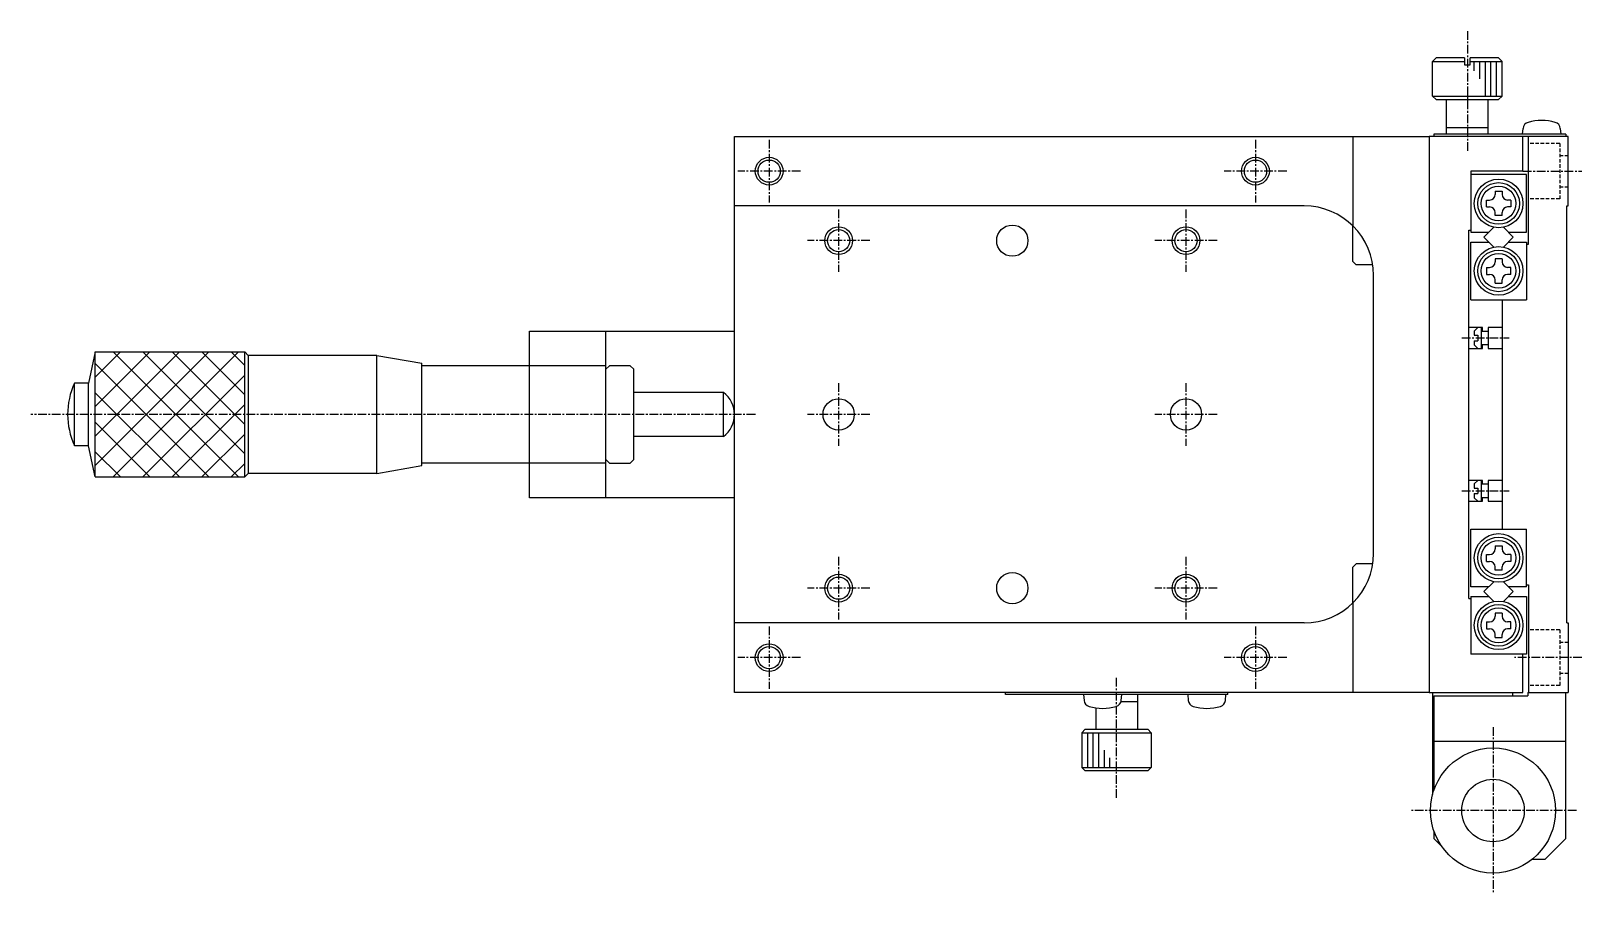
# Model space of a CAD drawing. Extents: x 13 to 654, y 7 to 571.
# Drawn here: x 430.9 to 654.2, y 223.5 to 347.7 of the extents above; entities that cross this region are included whole.
import ezdxf

# ---------------------------------------------------------------- set-up
doc = ezdxf.new("R2010")
doc.units = 0
doc.linetypes.add('CENTER', pattern=[2, 1.25, -0.25, 0.25, -0.25])
doc.linetypes.add('DASHED', pattern=[0.75, 0.5, -0.25])
doc.layers.get('0').update_dxf_attribs({"linetype": 'CONTINUOUS'})
doc.layers.add('CENTER', color=1, linetype='CENTER')

msp = doc.modelspace()

# ---------------------------------------------------------------- linework, layer by layer
at = {"color": 7, "linetype": 'CONTINUOUS'}
for p, q in [((633.17, 343.83), (632.67, 343.33)), ((637.27, 343.83), (633.17, 343.83)), ((637.27, 343.83), (637.27, 342.83)), ((638.07, 342.83), (638.07, 343.83)), ((642.17, 343.83), (638.07, 343.83)), ((642.67, 343.33), (642.17, 343.83)), ((632.67, 343.33), (637.27, 343.33)), ((632.67, 338.33), (632.67, 343.33)), ((637.27, 342.83), (638.07, 342.83)), ((638.07, 343.33), (642.67, 343.33)), ((642.67, 338.33), (642.67, 343.33)), ((632.67, 338.33), (642.67, 338.33)), ((632.67, 338.33), (633.17, 337.83)), ((633.17, 337.83), (642.17, 337.83)), ((634.67, 332.83), (634.67, 337.83)), ((640.67, 332.83), (640.67, 337.83)), ((642.17, 337.83), (642.67, 338.33)), ((632.87, 332.83), (632.87, 332.53)), ((651.87, 332.83), (632.87, 332.83)), ((634.67, 333.83), (640.67, 333.83)), ((645.62, 332.83), (645.7, 333.67)), ((651.05, 333.67), (651.12, 332.83)), ((651.87, 332.83), (651.87, 332.53)), ((532.17, 252.53), (532.17, 332.53)), ((532.17, 332.53), (632.17, 332.53)), ((621.17, 332.53), (621.17, 319.67)), ((632.17, 332.53), (632.17, 252.53)), ((652.17, 332.53), (632.17, 332.53)), ((632.17, 332.53), (632.17, 252.53)), ((645.67, 327.53), (645.67, 332.53)), ((646.47, 317.03), (646.47, 332.53)), ((652.17, 322.53), (652.17, 332.53)), ((645.67, 327.53), (638.17, 327.53)), ((638.17, 327.53), (638.17, 318.73)), ((646.17, 327.03), (638.17, 327.03)), ((646.17, 318.73), (646.17, 327.03)), ((641.67, 324.63), (642.67, 324.63)), ((641.67, 324.63), (641.67, 324.18)), ((642.67, 324.63), (642.67, 324.18)), ((614.17, 322.53), (532.17, 322.53)), ((640.42, 322.38), (640.42, 323.38)), ((640.42, 323.38), (640.87, 323.38)), ((640.42, 322.38), (640.87, 322.38)), ((641.67, 321.13), (641.67, 321.58)), ((642.67, 321.13), (642.67, 321.58)), ((643.92, 323.38), (643.47, 323.38)), ((643.92, 322.38), (643.47, 322.38)), ((643.92, 323.38), (643.92, 322.38)), ((651.97, 322.53), (652.17, 322.53)), ((651.97, 262.53), (651.97, 322.53)), ((621.17, 314.53), (621.17, 319.67)), ((641.47, 319.45), (640.05, 318.03)), ((642.67, 321.13), (641.67, 321.13)), ((644.29, 318.03), (642.87, 319.45)), ((637.87, 319.03), (638.17, 319.03)), ((637.87, 266.03), (637.87, 319.03)), ((638.17, 318.73), (640.75, 318.73)), ((638.17, 317.33), (640.75, 317.33)), ((638.17, 309.03), (638.17, 317.33)), ((640.05, 318.03), (641.47, 316.61)), ((642.87, 316.61), (644.29, 318.03)), ((643.59, 318.73), (646.17, 318.73)), ((643.59, 317.33), (646.17, 317.33)), ((646.17, 317.33), (646.17, 309.03)), ((642.67, 314.93), (641.67, 314.93)), ((641.67, 314.93), (641.67, 314.48)), ((642.67, 314.93), (642.67, 314.48)), ((646.17, 317.03), (646.47, 317.03)), ((621.17, 314.53), (621.67, 314.03)), ((624.06, 314.03), (621.67, 314.03)), ((640.42, 313.68), (640.42, 312.68)), ((640.42, 313.68), (640.87, 313.68)), ((640.42, 312.68), (640.87, 312.68)), ((643.92, 313.68), (643.47, 313.68)), ((643.92, 312.68), (643.47, 312.68)), ((643.92, 312.68), (643.92, 313.68)), ((624.17, 272.53), (624.17, 312.53)), ((641.67, 311.43), (641.67, 311.88)), ((641.67, 311.43), (642.67, 311.43)), ((642.67, 311.43), (642.67, 311.88)), ((638.17, 309.03), (646.17, 309.03)), ((642.67, 309.03), (642.67, 276.03)), ((502.67, 304.53), (532.17, 304.53)), ((502.67, 280.53), (502.67, 304.53)), ((513.67, 280.53), (513.67, 304.53)), ((639.87, 305.03), (637.87, 305.03)), ((638.67, 304.53), (639.17, 305.03)), ((638.67, 304.53), (638.67, 303.93)), ((638.67, 303.93), (639.17, 303.93)), ((639.17, 303.93), (639.17, 303.13)), ((639.67, 305.03), (639.67, 302.03)), ((639.67, 304.53), (640.67, 304.53)), ((639.87, 304.53), (639.87, 305.03)), ((642.67, 305.03), (640.67, 305.03)), ((640.67, 305.03), (640.67, 302.03)), ((440.17, 301.53), (439.17, 297.03)), ((440.17, 283.53), (440.17, 301.53)), ((440.17, 301.53), (461.67, 301.53)), ((461.67, 283.53), (461.67, 301.53)), ((462.17, 301.03), (461.67, 301.53)), ((637.87, 302.03), (639.87, 302.03)), ((638.67, 303.13), (638.67, 302.53)), ((638.67, 303.13), (639.17, 303.13)), ((638.67, 302.53), (639.17, 302.03)), ((640.67, 302.53), (639.67, 302.53)), ((639.87, 302.03), (639.87, 302.53)), ((640.67, 302.03), (642.67, 302.03)), ((462.17, 301.03), (462.17, 284.03)), ((480.67, 301.03), (462.17, 301.03)), ((480.67, 284.03), (480.67, 301.03)), ((480.67, 301.03), (487.17, 299.88)), ((487.17, 285.17), (487.17, 299.88)), ((513.67, 299.53), (487.17, 299.53)), ((513.67, 299.03), (514.17, 299.53)), ((517.17, 299.53), (514.17, 299.53)), ((517.67, 299.03), (517.17, 299.53)), ((437.17, 288.03), (437.17, 297.03)), ((439.17, 297.03), (437.17, 297.03)), ((439.17, 288.03), (439.17, 297.03)), ((517.67, 286.03), (517.67, 299.03)), ((530.61, 295.7), (517.67, 295.7)), ((530.61, 289.35), (530.61, 295.7)), ((439.17, 288.03), (437.17, 288.03)), ((440.17, 283.53), (439.17, 288.03)), ((530.61, 289.35), (517.67, 289.35)), ((514.17, 285.53), (513.67, 286.03)), ((517.17, 285.53), (517.67, 286.03)), ((462.17, 284.03), (461.67, 283.53)), ((480.67, 284.03), (462.17, 284.03)), ((480.67, 284.03), (487.17, 285.17)), ((513.67, 285.53), (487.17, 285.53)), ((514.17, 285.53), (517.17, 285.53)), ((440.17, 283.53), (461.67, 283.53)), ((639.87, 283.03), (637.87, 283.03)), ((638.67, 282.53), (639.17, 283.03)), ((638.67, 282.53), (638.67, 281.93)), ((638.67, 281.93), (639.17, 281.93)), ((639.17, 281.93), (639.17, 281.13)), ((639.67, 283.03), (639.67, 280.03)), ((639.67, 282.53), (640.67, 282.53)), ((639.87, 282.53), (639.87, 283.03)), ((642.67, 283.03), (640.67, 283.03)), ((640.67, 283.03), (640.67, 280.03)), ((532.17, 280.53), (502.67, 280.53)), ((637.87, 280.03), (639.87, 280.03)), ((638.67, 281.13), (638.67, 280.53)), ((638.67, 281.13), (639.17, 281.13)), ((638.67, 280.53), (639.17, 280.03)), ((640.67, 280.53), (639.67, 280.53)), ((639.87, 280.03), (639.87, 280.53)), ((640.67, 280.03), (642.67, 280.03)), ((638.17, 267.73), (638.17, 276.03)), ((638.17, 276.03), (646.17, 276.03)), ((646.17, 267.73), (646.17, 276.03)), ((640.42, 271.38), (640.42, 272.38)), ((640.42, 272.38), (640.87, 272.38)), ((641.67, 273.63), (642.67, 273.63)), ((641.67, 273.63), (641.67, 273.18)), ((642.67, 273.63), (642.67, 273.18)), ((643.92, 272.38), (643.47, 272.38)), ((643.92, 272.38), (643.92, 271.38)), ((621.17, 270.53), (621.67, 271.03)), ((621.17, 265.38), (621.17, 270.53)), ((624.06, 271.03), (621.67, 271.03)), ((640.42, 271.38), (640.87, 271.38)), ((641.67, 270.13), (641.67, 270.58)), ((642.67, 270.13), (642.67, 270.58)), ((643.92, 271.38), (643.47, 271.38)), ((640.05, 267.03), (641.47, 268.45)), ((642.67, 270.13), (641.67, 270.13)), ((642.87, 268.45), (644.29, 267.03)), ((646.17, 268.03), (646.47, 268.03)), ((646.47, 268.03), (646.47, 252.53)), ((637.87, 266.03), (638.17, 266.03)), ((640.75, 267.73), (638.17, 267.73)), ((638.17, 266.33), (640.75, 266.33)), ((638.17, 266.33), (638.17, 258.03)), ((641.47, 265.61), (640.05, 267.03)), ((644.29, 267.03), (642.87, 265.61)), ((646.17, 267.73), (643.59, 267.73)), ((643.59, 266.33), (646.17, 266.33)), ((646.17, 266.33), (646.17, 258.03)), ((621.17, 265.38), (621.17, 252.53)), ((642.67, 263.93), (641.67, 263.93)), ((641.67, 263.93), (641.67, 263.48)), ((642.67, 263.93), (642.67, 263.48)), ((614.17, 262.53), (532.17, 262.53)), ((640.42, 262.68), (640.42, 261.68)), ((640.42, 262.68), (640.87, 262.68)), ((640.42, 261.68), (640.87, 261.68)), ((643.92, 262.68), (643.47, 262.68)), ((643.92, 261.68), (643.47, 261.68)), ((643.92, 261.68), (643.92, 262.68)), ((651.97, 262.53), (652.17, 262.53)), ((652.17, 262.53), (652.17, 252.53)), ((641.67, 260.43), (641.67, 260.88)), ((641.67, 260.43), (642.67, 260.43)), ((642.67, 260.43), (642.67, 260.88)), ((646.17, 258.03), (638.17, 258.03)), ((645.67, 252.53), (645.67, 258.03)), ((632.17, 252.53), (532.17, 252.53)), ((571.17, 252.23), (571.17, 252.53)), ((603.17, 252.23), (603.17, 252.53)), ((632.17, 252.53), (645.67, 252.53)), ((632.67, 252.53), (632.67, 237.83)), ((644.17, 252.53), (644.17, 252.03)), ((646.37, 252.53), (652.17, 252.53)), ((646.37, 252.53), (646.37, 252.03)), ((651.87, 231.53), (651.87, 252.53)), ((603.17, 252.23), (571.17, 252.23)), ((582.42, 252.23), (582.5, 251.38)), ((584.17, 250.3), (584.17, 247.23)), ((587.82, 251.23), (590.17, 251.23)), ((587.85, 251.38), (587.92, 252.23)), ((590.17, 252.23), (590.17, 247.23)), ((597.42, 252.23), (597.5, 251.38)), ((602.85, 251.38), (602.92, 252.23)), ((632.87, 252.03), (632.87, 238.48)), ((632.87, 252.03), (646.37, 252.03)), ((582.17, 246.73), (582.67, 247.23)), ((582.17, 246.73), (592.17, 246.73)), ((582.17, 246.73), (582.17, 241.73)), ((582.67, 247.23), (591.67, 247.23)), ((591.67, 247.23), (592.17, 246.73)), ((592.17, 246.73), (592.17, 241.73)), ((632.87, 245.53), (651.87, 245.53)), ((582.17, 241.73), (592.17, 241.73)), ((582.67, 241.23), (582.17, 241.73)), ((591.67, 241.23), (582.67, 241.23)), ((592.17, 241.73), (591.67, 241.23)), ((632.87, 232.57), (632.87, 231.53)), ((632.87, 231.53), (633.92, 230.47)), ((648.87, 228.53), (651.87, 231.53)), ((647.03, 228.53), (648.87, 228.53))]:
    msp.add_line(p, q, dxfattribs=at)
at = {"color": 3, "linetype": 'CONTINUOUS'}
for p, q in [((638.67, 341.95), (638.67, 343.33)), ((639.47, 340.83), (639.47, 343.33)), ((640.27, 338.33), (640.27, 343.33)), ((641.07, 338.33), (641.07, 343.33)), ((641.87, 338.33), (641.87, 343.33)), ((456.52, 301.53), (440.17, 285.18)), ((452.28, 301.53), (440.17, 289.42)), ((448.03, 301.53), (440.17, 293.67)), ((443.79, 301.53), (440.17, 297.91)), ((442.76, 301.53), (460.76, 283.53)), ((460.76, 301.53), (442.76, 283.53)), ((447, 301.53), (461.67, 286.86)), ((451.25, 301.53), (461.67, 291.1)), ((455.49, 301.53), (461.67, 295.34)), ((459.73, 301.53), (461.67, 299.58)), ((440.17, 299.87), (456.52, 283.53)), ((461.67, 298.19), (447, 283.53)), ((440.17, 295.63), (452.28, 283.53)), ((461.67, 293.95), (451.25, 283.53)), ((440.17, 291.39), (448.03, 283.53)), ((461.67, 289.71), (455.49, 283.53)), ((440.17, 287.14), (443.79, 283.53)), ((461.67, 285.47), (459.73, 283.53)), ((582.97, 246.73), (582.97, 241.73)), ((583.77, 246.73), (583.77, 241.73)), ((584.57, 246.73), (584.57, 241.73)), ((585.37, 244.22), (585.37, 241.73)), ((586.17, 243.1), (586.17, 241.73))]:
    msp.add_line(p, q, dxfattribs=at)
at = {"color": 3, "linetype": 'DASHED'}
for p, q in [((650.97, 331.53), (646.47, 331.53)), ((650.97, 331.53), (650.97, 323.53)), ((650.97, 329.78), (652.17, 329.78)), ((650.97, 325.28), (652.17, 325.28)), ((650.97, 323.53), (646.47, 323.53)), ((650.97, 261.53), (646.47, 261.53)), ((650.97, 261.53), (650.97, 253.53)), ((650.97, 259.78), (652.17, 259.78)), ((650.97, 255.28), (652.17, 255.28)), ((650.97, 253.53), (646.47, 253.53))]:
    msp.add_line(p, q, dxfattribs=at)
at = {"color": 3, "linetype": 'CONTINUOUS'}
for centre in [(537.17, 327.53), (607.17, 327.53), (547.17, 317.53), (597.17, 317.53), (547.17, 267.53), (597.17, 267.53), (537.17, 257.53), (607.17, 257.53)]:
    msp.add_circle(centre, 2, dxfattribs=at)
at = {"color": 7, "linetype": 'CONTINUOUS'}
for centre, radius in [((537.17, 327.53), 1.6), ((607.17, 327.53), 1.6), ((642.17, 322.88), 3.5), ((642.17, 322.88), 3), ((642.17, 322.88), 2.5), ((572.17, 317.53), 2.25), ((547.17, 317.53), 1.6), ((597.17, 317.53), 1.6), ((642.17, 313.18), 3.5), ((642.17, 313.18), 3), ((642.17, 313.18), 2.5), ((547.17, 292.53), 2.25), ((597.17, 292.53), 2.25), ((642.17, 271.88), 3.5), ((642.17, 271.88), 3), ((642.17, 271.88), 2.5), ((547.17, 267.53), 1.6), ((572.17, 267.53), 2.25), ((597.17, 267.53), 1.6), ((642.17, 262.18), 3.5), ((642.17, 262.18), 3), ((642.17, 262.18), 2.5), ((537.17, 257.53), 1.6), ((607.17, 257.53), 1.6), ((641.37, 235.53), 9), ((641.37, 235.53), 4.5)]:
    msp.add_circle(centre, radius, dxfattribs=at)
for centre, radius, start, end in [((646.69, 333.59), 1, 106.257, 175), ((648.37, 327.83), 7, 73.743, 106.257), ((650.05, 333.59), 1, 5, 73.743), ((640.87, 324.18), 0.8, 270, 0), ((643.47, 324.18), 0.8, 180, 270), ((614.17, 312.53), 10, 0, 90), ((640.87, 321.58), 0.8, 0, 90), ((643.47, 321.58), 0.8, 90, 180), ((640.87, 314.48), 0.8, 270, 0), ((640.87, 311.88), 0.8, 0, 90), ((643.47, 314.48), 0.8, 180, 270), ((643.47, 311.88), 0.8, 90, 180), ((446.8, 292.53), 10.62, 154.9424, 205.0576), ((528.17, 292.53), 4, 307.4626, 52.5374), ((614.17, 272.53), 10, 270, 0), ((640.87, 273.18), 0.8, 270, 0), ((643.47, 273.18), 0.8, 180, 270), ((640.87, 270.58), 0.8, 0, 90), ((643.47, 270.58), 0.8, 90, 180), ((640.87, 263.48), 0.8, 270, 0), ((643.47, 263.48), 0.8, 180, 270), ((640.87, 260.88), 0.8, 0, 90), ((643.47, 260.88), 0.8, 90, 180), ((583.49, 251.47), 1, 185, 253.743), ((585.17, 257.23), 7, 253.743, 286.257), ((586.85, 251.47), 1, 286.257, 355), ((598.49, 251.47), 1, 185, 253.743), ((600.17, 257.23), 7, 253.743, 286.257), ((601.85, 251.47), 1, 286.257, 355)]:
    msp.add_arc(centre, radius, start, end, dxfattribs=at)
at = {"layer": 'CENTER', "color": 1, "linetype": 'CENTER'}
for p, q in [((637.67, 347.69), (637.67, 330.43)), ((537.17, 332.03), (537.17, 323.03)), ((607.17, 332.03), (607.17, 323.03)), ((541.67, 327.53), (532.67, 327.53)), ((611.67, 327.53), (602.67, 327.53)), ((645.67, 327.53), (654.17, 327.53)), ((547.17, 322.03), (547.17, 313.03)), ((597.17, 322.03), (597.17, 313.03)), ((551.67, 317.53), (542.67, 317.53)), ((601.67, 317.53), (592.67, 317.53)), ((636.87, 303.53), (643.67, 303.53)), ((547.17, 297.03), (547.17, 288.03)), ((597.17, 297.03), (597.17, 288.03)), ((535.18, 292.53), (430.91, 292.53)), ((551.67, 292.53), (542.67, 292.53)), ((601.67, 292.53), (592.67, 292.53)), ((636.87, 281.53), (643.67, 281.53)), ((547.17, 272.03), (547.17, 263.03)), ((597.17, 272.03), (597.17, 263.03)), ((551.67, 267.53), (542.67, 267.53)), ((601.67, 267.53), (592.67, 267.53)), ((537.17, 262.03), (537.17, 253.03)), ((607.17, 262.03), (607.17, 253.03)), ((541.67, 257.53), (532.67, 257.53)), ((611.67, 257.53), (602.67, 257.53)), ((654.17, 257.53), (644.47, 257.53)), ((587.17, 237.36), (587.17, 254.62)), ((641.37, 247.53), (641.37, 223.53)), ((653.37, 235.53), (629.37, 235.53))]:
    msp.add_line(p, q, dxfattribs=at)

doc.saveas('drawing.dxf')
